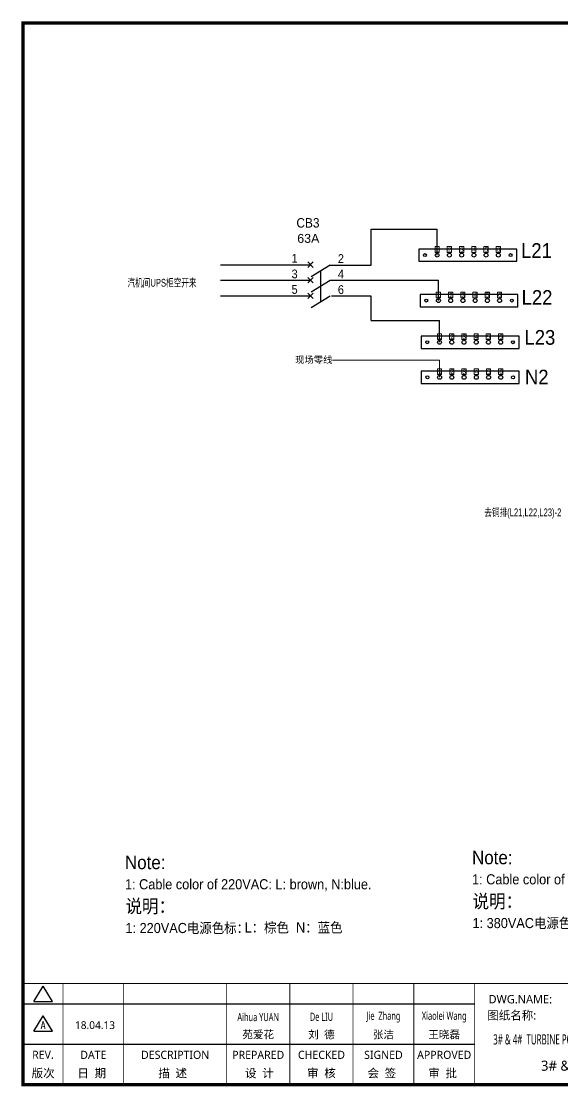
# Model space of a CAD drawing. Extents: x 81437 to 204847, y -54769 to -29444.
# Drawn here: x 111372 to 112978, y -41358 to -38196 of the extents above; entities that cross this region are included whole.
import ezdxf
from ezdxf.enums import TextEntityAlignment as Align

# ---------------------------------------------------------------- set-up
doc = ezdxf.new("R2010")
doc.units = 0
doc.header["$LTSCALE"] = 100
doc.header["$MEASUREMENT"] = 0
doc.layers.add('t', color=1, linetype='Continuous')
doc.layers.add('空气开关', color=7, linetype='Continuous')
doc.layers.add('细实线', color=7, linetype='Continuous', lineweight=20)
doc.styles.add('HZ', font='arial.ttf', dxfattribs={"width": 0.7})
doc.styles.add('HZ_BOLD', font='arialbd.ttf')
doc.styles.get("Standard").update_dxf_attribs({"font": ''})
doc.styles.add('微软雅黑', font='')
doc.styles.get('Standard').set_extended_font_data('SimSun')
doc.styles.get('微软雅黑').set_extended_font_data('Microsoft YaHei')

# ---------------------------------------------------------------- blocks, each defined once
blk = doc.blocks.new('图框')
at = {"color": 7}
for p, q in [((-6.162819773475348, -2970.443887418679), (1333.995352829523, -2970.443887418679)), ((-6.162819773475348, -3090.443887418679), (1333.995352829523, -3090.443887418679))]:
    blk.add_line(p, q, dxfattribs=at)
at = {"color": 7, "const_width": 3}
blk.add_lwpolyline([(4109.47921527367, -2910.443887418679), (-6.162819773475348, -2910.443887418679)], dxfattribs=at)
at = {"layer": 't', "color": 7}
for p, q in [((25.78656344305637, -2963.855076038152), (53.73638948711596, -2917.984787991318)), ((81.68621553114644, -2963.855076038152), (53.73638948711596, -2917.984787991318)), ((25.78656344305637, -2963.855076038152), (81.68621553114644, -2963.855076038152)), ((25.78656344305637, -3051.839702165522), (53.73638948711596, -3005.969414118631)), ((81.68621553114644, -3051.839702165522), (53.73638948711596, -3005.969414118631)), ((25.78656344305637, -3051.839702165522), (81.68621553114644, -3051.839702165522))]:
    blk.add_line(p, q, dxfattribs=at)
at = {"layer": 't', "color": 7, "const_width": 9.61519705431492}
blk.add_lwpolyline([(4109.47921527367, -3210.443887418679), (4109.47921527367, -58.86246267448996), (-6.162819773475348, -58.86246267448996), (-6.162819773475348, -3210.443887418679)], close=True, dxfattribs=at)
at = {"layer": 't', "color": 7, "const_width": 2.40379926357873}
for points in [[(112.6024995874977, -2911.645787050457), (112.6024995874977, -3210.443887418679)], [(292.8874443558816, -2911.645787050457), (292.8874443558816, -3210.443887418679)], [(598.2254953145239, -2911.645787050457), (598.2254953145239, -3215.27550872017)], [(785.8254793036103, -2911.645787050457), (785.8254793036103, -3215.27550872017)], [(973.4254632926677, -2911.645787050457), (973.4254632926677, -3215.27550872017)], [(1153.71040806111, -2911.645787050457), (1153.71040806111, -3215.27550872017)], [(1333.995352829523, -2911.645787050457), (1333.995352829523, -3215.27550872017)]]:
    blk.add_lwpolyline(points, dxfattribs=at)
at = {"color": 7, "style": '微软雅黑', "flags": 8}
for tag, p, height in [('DWG.NAME:', (1375.473639447489, -2969.2419877869), 25), ('DWG.NO.:', (3122.023352488108, -3089.264933317976), 24), ('图纸编号', (3309.199899152482, -3111.267140832559), 24), ('FILENO.:', (3122.509725826509, -3164.966587124836), 24), ('文档号', (3311.563545755656, -3182.994948628203), 24)]:
    blk.add_attdef(tag, p, '', height=height, dxfattribs=at)
at = {"color": 7, "style": '微软雅黑', "width": 0.8, "flags": 8}
for tag, p, height in [('PROJECTNAME:', (3119.317365890063, -2971.670387076527), 24), ('PROJECT_NAME', (3324.743137664682, -2969.191656158461), 25)]:
    blk.add_attdef(tag, p, '', height=height, dxfattribs=at)
at = {"color": 7, "style": '微软雅黑', "flags": 8}
for tag, height, width, p in [('RENLIU', 24, 0.7, (692.0254873090671, -3009.243060483925)), ('SHUFENWANG', 24, 0.7, (879.6254712981536, -3009.243060483925)), ('FANGHOU', 24, 0.7, (1063.567935676903, -3009.243060483925)), ('DANDANLI', 24, 0.7, (1243.852880445316, -3009.243060483925)), ('#10STATIONONTROLCABINETCOVER', 30, 0.6, (1771.737284051596, -3076.044837234568)), ('HANGZHOUHOLLYSYSAUTOMATIONCO.,LTD.', 24, 0.7, (2763.919484516009, -3104.577265918681))]:
    blk.add_attdef(tag, text='', height=height, dxfattribs=dict(at, width=width)).set_placement(p, align=Align.MIDDLE)
for tag, p in [('图纸名称:', (1371.649552043295, -3024.785799731683)), ('项目名称', (3272.897224152879, -3045.626842364768))]:
    blk.add_attdef(tag, text='', height=25, dxfattribs=at).set_placement(p, align=Align.BOTTOM_LEFT)
at = {"color": 7, "flags": 8}
blk.add_attdef('A', text='', height=23, dxfattribs=at).set_placement((53.73638948711596, -3033.744016823508), align=Align.MIDDLE)
at = {"color": 7, "style": '微软雅黑', "flags": 8}
for tag, height, p in [('设计时间', 23, (207.7030023673433, -3033.744016823508)), ('刘仁', 23, (692.0254873090671, -3061.050838701933)), ('王姝芬', 23, (879.6254712981536, -3061.050838701933)), ('侯方', 23, (1063.567935676903, -3061.050838701933)), ('李丹丹', 23, (1243.852880445316, -3061.050838701933)), ('PAGEXOFX', 24, (3947.55098377166, -3097.943887418679)), ('REV.', 24, (53.21983990701119, -3121.911417548025)), ('DATE', 24, (202.7449719716897, -3121.911417548025)), ('DESCRIPTION', 24, (445.5564698352027, -3121.911417548025)), ('PREPARED', 24, (692.0254873090671, -3121.911417548025)), ('CHECKED', 24, (879.625471298139, -3121.911417548025)), ('SIGNED', 24, (1063.567935676889, -3121.911417548025)), ('APPROVED', 24, (1243.852880445316, -3121.911417548025)), ('图纸名称', 30, (1771.737284051596, -3153.557526718527)), ('第几页共几页', 24, (3947.55098377166, -3172.943887418679))]:
    blk.add_attdef(tag, text='', height=height, dxfattribs=at).set_placement(p, align=Align.MIDDLE)
at = {"layer": 't', "color": 7, "style": '微软雅黑'}
for s, p in [('版次', (53.73638948711596, -3176.462903945333)), ('日  期', (198.0371495971121, -3176.462903945333)), ('描  述', (438.3267756979694, -3176.462903945333)), ('设  计', (695.3342144116759, -3176.462903945333)), ('审  核', (879.4319590690502, -3176.462903945333)), ('会  签', (1058.860113302311, -3176.462903945333)), ('审  批', (1239.145058070724, -3176.462903945333))]:
    blk.add_text(s, height=25, dxfattribs=at).set_placement(p, align=Align.MIDDLE_CENTER)
blk = doc.blocks.new('供电端子')
at = {"style": 'HZ', "width": 0.7}
blk.add_attdef('供电端子', (0, 0), '', height=17, dxfattribs=at)

msp = doc.modelspace()

# ---------------------------------------------------------------- linework, layer by layer
at = {"color": 2}
for p, q in [((112409.9537930705, -38812.93435943092), (112605.5613504025, -38812.93435943092)), ((112409.9555082587, -38918.92841631151), (112409.9555082587, -38812.93343295716)), ((112605.5613504025, -38889.57024297061), (112605.5613504025, -38812.93435943092)), ((111962.1241334294, -38917.9798877689), (112229.6189797111, -38917.9798877689)), ((112288.3236474745, -38918.930089323), (112409.9576363596, -38918.930089323))]:
    msp.add_line(p, q, dxfattribs=at)
at = {"color": 6}
for p, q in [((112237.8617950107, -38926.06397807899), (112221.678037316, -38909.88022038432)), ((112221.678037316, -38926.06397807899), (112237.8617950107, -38909.88022038432)), ((112231.8519725384, -38952.76008540928), (112288.3236474745, -38917.97209923165)), ((112221.678037316, -38972.17561351049), (112237.8617950107, -38955.99185581582)), ((112237.8617950107, -38972.17561351049), (112221.678037316, -38955.99185581582)), ((112231.8519725384, -38998.87172084078), (112288.3236474745, -38964.08373466315)), ((112221.678037316, -39018.28724894199), (112237.8617950107, -39002.10349124732)), ((112237.8617950107, -39018.28724894199), (112221.678037316, -39002.10349124732)), ((112231.8519725384, -39044.98335627229), (112288.3236474745, -39010.19537009465))]:
    msp.add_line(p, q, dxfattribs=at)
at = {"color": 3}
for p, q in [((111962.8053025341, -38964.08373466315), (112229.7699161633, -38964.08373466315)), ((112288.2156431742, -38963.82335595965), (112609.2734357486, -38963.82335595965)), ((112609.2734357486, -39024.52285997826), (112609.2734357486, -38963.82335595965))]:
    msp.add_line(p, q, dxfattribs=at)
at = {"color": 1}
for p, q in [((111962.8908696143, -39010.19537009465), (112229.7699161633, -39010.19537009465)), ((112291.5039692437, -39010.85077551081), (112409.9115168898, -39010.85077551081)), ((112409.9180361894, -39083.37715116836), (112409.9180361894, -39010.97994067986)), ((112409.9518714259, -39083.3300004835), (112612.4670608191, -39083.3300004835)), ((112612.4670608191, -39148.25153507816), (112612.4670608191, -39083.3300004835))]:
    msp.add_line(p, q, dxfattribs=at)
at = {"color": 2}
msp.add_lwpolyline([(112551.1113504025, -38907.72024297061), (112841.5113504025, -38907.72024297061), (112841.5113504025, -38871.42024297061), (112551.1113504025, -38871.42024297061)], close=True, dxfattribs=at)
at = {"color": 3}
msp.add_lwpolyline([(112554.8234357486, -39042.67285997826), (112845.2234357486, -39042.67285997826), (112845.2234357486, -39006.37285997826), (112554.8234357486, -39006.37285997826)], close=True, dxfattribs=at)
at = {"color": 1}
msp.add_lwpolyline([(112558.0170608191, -39166.40153507816), (112848.417060819, -39166.40153507816), (112848.417060819, -39130.10153507816), (112558.0170608191, -39130.10153507816)], close=True, dxfattribs=at)
at = {"color": 5}
msp.add_lwpolyline([(112558.2804248957, -39270.38271851469), (112848.6804248957, -39270.38271851469), (112848.6804248957, -39234.08271851468), (112558.2804248957, -39234.08271851468)], close=True, dxfattribs=at)
for centre, radius in [((112569.2613504025, -38889.57024297061), 4.356000000000001), ((112605.5613504025, -38889.57024297061), 5.808000000000001), ((112641.8613504025, -38889.57024297061), 5.808000000000001), ((112678.1613504025, -38889.57024297061), 5.808000000000001), ((112714.4613504025, -38889.57024297061), 5.808000000000001), ((112750.7613504025, -38889.57024297061), 5.808000000000001), ((112787.0613504025, -38889.57024297061), 5.808000000000001), ((112823.3613504025, -38889.57024297061), 4.356000000000001), ((112572.9734357486, -39024.52285997826), 4.356000000000001), ((112609.2734357486, -39024.52285997826), 5.808000000000001), ((112645.5734357486, -39024.52285997826), 5.808000000000001), ((112681.8734357487, -39024.52285997826), 5.808000000000001), ((112718.1734357486, -39024.52285997826), 5.808000000000001), ((112754.4734357486, -39024.52285997826), 5.808000000000001), ((112790.7734357486, -39024.52285997826), 5.808000000000001), ((112827.0734357486, -39024.52285997826), 4.356000000000001), ((112576.167060819, -39148.25153507816), 4.356000000000001), ((112612.4670608191, -39148.25153507816), 5.808000000000001), ((112648.7670608191, -39148.25153507816), 5.808000000000001), ((112685.067060819, -39148.25153507816), 5.808000000000001), ((112721.367060819, -39148.25153507816), 5.808000000000001), ((112757.667060819, -39148.25153507816), 5.808000000000001), ((112793.9670608191, -39148.25153507816), 5.808000000000001), ((112830.2670608191, -39148.25153507816), 4.356000000000001), ((112576.4304248957, -39252.23271851469), 4.356000000000001), ((112612.7304248957, -39252.23271851469), 5.808000000000001), ((112649.0304248957, -39252.23271851469), 5.808000000000001), ((112685.3304248957, -39252.23271851469), 5.808000000000001), ((112721.6304248957, -39252.23271851469), 5.808000000000001), ((112757.9304248957, -39252.23271851469), 5.808000000000001), ((112794.2304248957, -39252.23271851469), 5.808000000000001), ((112830.5304248957, -39252.23271851469), 4.356000000000001)]:
    msp.add_circle(centre, radius)
at = {"layer": '空气开关', "color": 6}
for p, q in [((112260.0878100064, -38981.47772775195), (112260.0878100064, -38935.36609232048)), ((112260.0878100064, -39027.58936318346), (112260.0878100064, -38981.47772775198))]:
    msp.add_line(p, q, dxfattribs=at)
at = {"layer": '细实线', "color": 5}
for p in [(112294.7699395758, -39200.94097269046), (112612.7304248957, -39252.23271851469)]:
    msp.add_line(p, (112612.7304248957, -39200.9409726905), dxfattribs=at)
at = {"layer": '细实线', "color": 7}
for points in [[(112599.1742848193, -38864.15563960107), (112611.6259290512, -38864.15563960107), (112611.6259290512, -38881.72439790089), (112599.1742848193, -38881.72439790089)], [(112635.4742848193, -38864.15563960107), (112647.9259290512, -38864.15563960107), (112647.9259290512, -38881.72439790089), (112635.4742848193, -38881.72439790089)], [(112671.7742848193, -38864.15563960107), (112684.2259290512, -38864.15563960107), (112684.2259290512, -38881.72439790089), (112671.7742848193, -38881.72439790089)], [(112708.0742848193, -38864.15563960107), (112720.5259290512, -38864.15563960107), (112720.5259290512, -38881.72439790089), (112708.0742848193, -38881.72439790089)], [(112744.3742848193, -38864.15563960107), (112756.8259290512, -38864.15563960107), (112756.8259290512, -38881.72439790089), (112744.3742848193, -38881.72439790089)], [(112780.6742848193, -38864.15563960107), (112793.1259290512, -38864.15563960107), (112793.1259290512, -38881.72439790089), (112780.6742848193, -38881.72439790089)], [(112602.8863701655, -38999.10825660872), (112615.3380143974, -38999.10825660872), (112615.3380143974, -39016.67701490854), (112602.8863701655, -39016.67701490854)], [(112639.1863701655, -38999.10825660872), (112651.6380143974, -38999.10825660872), (112651.6380143974, -39016.67701490854), (112639.1863701655, -39016.67701490854)], [(112675.4863701655, -38999.10825660872), (112687.9380143974, -38999.10825660872), (112687.9380143974, -39016.67701490854), (112675.4863701655, -39016.67701490854)], [(112711.7863701655, -38999.10825660872), (112724.2380143974, -38999.10825660872), (112724.2380143974, -39016.67701490854), (112711.7863701655, -39016.67701490854)], [(112748.0863701655, -38999.10825660872), (112760.5380143974, -38999.10825660872), (112760.5380143974, -39016.67701490854), (112748.0863701655, -39016.67701490854)], [(112784.3863701655, -38999.10825660872), (112796.8380143974, -38999.10825660872), (112796.8380143974, -39016.67701490854), (112784.3863701655, -39016.67701490854)], [(112606.0799952359, -39122.83693170863), (112618.5316394678, -39122.83693170863), (112618.5316394678, -39140.40569000845), (112606.0799952359, -39140.40569000845)], [(112642.3799952359, -39122.83693170863), (112654.8316394678, -39122.83693170863), (112654.8316394678, -39140.40569000845), (112642.3799952359, -39140.40569000845)], [(112678.6799952359, -39122.83693170863), (112691.1316394678, -39122.83693170863), (112691.1316394678, -39140.40569000845), (112678.6799952359, -39140.40569000845)], [(112714.9799952359, -39122.83693170863), (112727.4316394678, -39122.83693170863), (112727.4316394678, -39140.40569000845), (112714.9799952359, -39140.40569000845)], [(112751.2799952359, -39122.83693170863), (112763.7316394678, -39122.83693170863), (112763.7316394678, -39140.40569000845), (112751.2799952359, -39140.40569000845)], [(112787.5799952359, -39122.83693170863), (112800.0316394678, -39122.83693170863), (112800.0316394678, -39140.40569000845), (112787.5799952359, -39140.40569000845)], [(112606.3433593125, -39226.81811514515), (112618.7950035445, -39226.81811514515), (112618.7950035445, -39244.38687344497), (112606.3433593125, -39244.38687344497)], [(112642.6433593126, -39226.81811514515), (112655.0950035445, -39226.81811514515), (112655.0950035445, -39244.38687344497), (112642.6433593126, -39244.38687344497)], [(112678.9433593125, -39226.81811514515), (112691.3950035445, -39226.81811514515), (112691.3950035445, -39244.38687344497), (112678.9433593125, -39244.38687344497)], [(112715.2433593126, -39226.81811514515), (112727.6950035445, -39226.81811514515), (112727.6950035445, -39244.38687344497), (112715.2433593126, -39244.38687344497)], [(112751.5433593125, -39226.81811514515), (112763.9950035445, -39226.81811514515), (112763.9950035445, -39244.38687344497), (112751.5433593125, -39244.38687344497)], [(112787.8433593125, -39226.81811514515), (112800.2950035445, -39226.81811514515), (112800.2950035445, -39244.38687344497), (112787.8433593125, -39244.38687344497)]]:
    msp.add_lwpolyline(points, close=True, dxfattribs=at)

# ---------------------------------------------------------------- block references
at = {"color": 1}
ref = msp.add_blockref('图框', (111382.485383134, -38141.47210821904), dxfattribs=at)
ref.add_attrib('图纸名称:', '图纸名称:', dxfattribs={"color": 7, "height": 25, "style": '微软雅黑', "flags": 8}).set_placement((112754.1349351773, -41166.25790795072), align=Align.BOTTOM_LEFT)
ref.add_attrib('#10STATIONONTROLCABINETCOVER', '3# & 4#  TURBINE POWER DISTRIBUTION CABINET WIRING DIAGRAM', dxfattribs={"color": 7, "height": 30, "style": '微软雅黑', "width": 0.6, "flags": 8}).set_placement((113154.2226671856, -41217.51694545361), align=Align.MIDDLE)
ref.add_attrib('DWG.NAME:', 'DWG.NAME:', (112757.9590225815, -41110.71409600594), dxfattribs={"color": 7, "height": 25, "style": '微软雅黑', "flags": 8})
ref.add_attrib('DANDANLI', 'Xiaolei Wang', dxfattribs={"color": 7, "height": 24, "style": '微软雅黑', "width": 0.6999999999999998, "flags": 8}).set_placement((112626.3382635793, -41150.71516870296), align=Align.MIDDLE)
ref.add_attrib('FANGHOU', 'Jie  Zhang', dxfattribs={"color": 7, "height": 24, "style": '微软雅黑', "width": 0.6999999999999998, "flags": 8}).set_placement((112446.0533188109, -41150.71516870296), align=Align.MIDDLE)
ref.add_attrib('SHUFENWANG', 'De LIU', dxfattribs={"color": 7, "height": 24, "style": '微软雅黑', "width": 0.6999999999999998, "flags": 8}).set_placement((112262.1108544322, -41150.71516870296), align=Align.MIDDLE)
ref.add_attrib('RENLIU', 'Aihua YUAN', dxfattribs={"color": 7, "height": 24, "style": '微软雅黑', "width": 0.6999999999999998, "flags": 8}).set_placement((112074.5108704431, -41150.71516870296), align=Align.MIDDLE)
ref.add_attrib('APPROVED', 'APPROVED', dxfattribs={"color": 7, "height": 24, "style": '微软雅黑'}).set_placement((112626.3382635793, -41263.38352576707), align=Align.MIDDLE)
ref.add_attrib('SIGNED', 'SIGNED', dxfattribs={"color": 7, "height": 24, "style": '微软雅黑'}).set_placement((112446.0533188109, -41263.38352576707), align=Align.MIDDLE)
ref.add_attrib('CHECKED', 'CHECKED', dxfattribs={"color": 7, "height": 24, "style": '微软雅黑'}).set_placement((112262.1108544322, -41263.38352576707), align=Align.MIDDLE)
ref.add_attrib('PREPARED', 'PREPARED', dxfattribs={"color": 7, "height": 24, "style": '微软雅黑'}).set_placement((112074.5108704431, -41263.38352576707), align=Align.MIDDLE)
ref.add_attrib('DESCRIPTION', 'DESCRIPTION', dxfattribs={"color": 7, "height": 24, "style": '微软雅黑'}).set_placement((111828.0418529692, -41263.38352576707), align=Align.MIDDLE)
ref.add_attrib('DATE', 'DATE', dxfattribs={"color": 7, "height": 24, "style": '微软雅黑', "flags": 8}).set_placement((111585.2303551057, -41263.38352576707), align=Align.MIDDLE)
ref.add_attrib('REV.', 'REV.', dxfattribs={"color": 7, "height": 24, "style": '微软雅黑', "flags": 8}).set_placement((111435.705223041, -41263.38352576707), align=Align.MIDDLE)
ref.add_attrib('A', 'A', dxfattribs={"color": 7, "height": 23, "flags": 8}).set_placement((111436.2217726211, -41175.21612504255), align=Align.MIDDLE)
ref.add_attrib('设计时间', '18.04.13', dxfattribs={"color": 7, "height": 23, "style": '微软雅黑', "flags": 8}).set_placement((111590.1883855014, -41175.21612504255), align=Align.MIDDLE)
ref.add_attrib('李丹丹', '王晓磊', dxfattribs={"color": 7, "height": 23, "style": '微软雅黑', "flags": 8}).set_placement((112626.3382635793, -41202.52294692097), align=Align.MIDDLE)
ref.add_attrib('侯方', '张洁', dxfattribs={"color": 7, "height": 23, "style": '微软雅黑', "flags": 8}).set_placement((112446.0533188109, -41202.52294692097), align=Align.MIDDLE)
ref.add_attrib('王姝芬', '刘  德', dxfattribs={"color": 7, "height": 23, "style": '微软雅黑', "flags": 8}).set_placement((112262.1108544322, -41202.52294692097), align=Align.MIDDLE)
ref.add_attrib('刘仁', '苑爱花', dxfattribs={"color": 7, "height": 23, "style": '微软雅黑', "flags": 8}).set_placement((112074.5108704431, -41202.52294692097), align=Align.MIDDLE)
ref.add_attrib('图纸名称', '3# & 4# 汽机电源柜接线图', dxfattribs={"color": 7, "height": 30, "style": '微软雅黑', "flags": 8}).set_placement((113154.2226671856, -41295.02963493756), align=Align.MIDDLE)
ref = msp.add_blockref('供电端子', (112222.0807274143, -38807.82642693871), dxfattribs=dict(xscale=0.9349999999976717, yscale=0.9349999999976717))
ref.add_attrib('供电端子', 'CB3', dxfattribs={"height": 28.05, "style": 'HZ', "width": 0.9}).set_placement((112222.0807274143, -38807.82642693871), align=Align.CENTER)
ref = msp.add_blockref('供电端子', (112223.0904103634, -38853.08455710847), dxfattribs=dict(xscale=0.9349999999976717, yscale=0.9349999999976717))
ref.add_attrib('供电端子', '63A', dxfattribs={"height": 26.4, "style": 'HZ'}).set_placement((112223.0904103634, -38853.08455710847), align=Align.CENTER)

# ---------------------------------------------------------------- texts
at = {"style": 'HZ'}
for s, height, width, p in [('L21', 43.56, 0.9, (112854.4442826995, -38897.6228998463)), ('汽机间UPS柜空开来', 23.1, 0.7, (111686.5929198027, -38983.1522546774)), ('L22', 43.56, 0.9, (112856.0961112684, -39036.90567129043)), ('L23', 43.56, 0.9, (112864.6453747511, -39155.50312989597)), ('N2', 43.56, 0.9, (112865.9501889352, -39273.28764229318)), ('去铜排(L21,L22,L23)-2', 23.1, 0.7, (112745.2705029559, -39664.75910797228))]:
    msp.add_text(s, height=height, dxfattribs=dict(at, width=width)).set_placement(p)
at = {"color": 0, "style": 'HZ_BOLD'}
msp.add_text('现场零线', height=19.8, dxfattribs=at).set_placement((112294.7699395758, -39210.18756407824), align=Align.RIGHT)
at = {"color": 3, "style": 'HZ', "width": 0.9}
for s, height, p in [('Note:', 40, (112708.9582098805, -40697.64713156568)), ('Note:', 40, (111679.0989797256, -40712.25924395057)), ('1: Cable color of 380VAC: A: yellow, B:green,C:red.', 30, (112708.9582098805, -40757.39256785311)), ('1: Cable color of 220VAC: L: brown, N:blue.', 30, (111679.0989797256, -40772.00468023799)), ('说明：', 40, (112710.3756584623, -40827.53129574172)), ('说明：', 40, (112710.3756584623, -40827.53129574172)), ('说明：', 40, (111680.5164283074, -40842.14340812661)), ('说明：', 40, (111680.5164283074, -40842.14340812661)), ('1: 380VAC电源色标：', 30, (112710.3756584623, -40887.27673202915)), ('1: 220VAC电源色标：', 30, (111680.5164283074, -40901.88884441403)), ('L：棕色', 30, (112034.1727611613, -40900.45722205527)), ('N：蓝色', 30, (112186.7902300491, -40900.45738460615))]:
    msp.add_text(s, height=height, dxfattribs=at).set_placement(p)
at = {"layer": '空气开关', "style": 'HZ', "width": 0.9}
for s, height, p in [('1', 26.00961058081033, (112173.3601479853, -38912.27713690943)), ('2', 26.00961058081033, (112310.7726475677, -38912.73530134236)), ('1', 13.2, (112601.0746308821, -38879.71126162254)), ('2', 13.2, (112637.3746308821, -38879.71126162254)), ('3', 13.2, (112673.6746308821, -38879.71126162254)), ('4', 13.2, (112709.9746308821, -38879.71126162254)), ('5', 13.2, (112746.2746308821, -38879.71126162254)), ('6', 13.2, (112782.5746308821, -38879.71126162254)), ('3', 26.00961058081033, (112173.3601479853, -38958.38877234094)), ('4', 26.00961058081033, (112310.7726475677, -38958.84693677387)), ('5', 26.00961058081033, (112173.3601479853, -39004.50040777244)), ('6', 26.00961058081033, (112310.7726475677, -39004.95857220537)), ('1', 13.2, (112604.7867162283, -39014.66387863019)), ('2', 13.2, (112641.0867162283, -39014.66387863019)), ('3', 13.2, (112677.3867162283, -39014.66387863019)), ('4', 13.2, (112713.6867162283, -39014.66387863019)), ('5', 13.2, (112749.9867162283, -39014.66387863019)), ('6', 13.2, (112786.2867162283, -39014.66387863019)), ('1', 13.2, (112607.9803412987, -39138.3925537301)), ('2', 13.2, (112644.2803412987, -39138.3925537301)), ('3', 13.2, (112680.5803412987, -39138.3925537301)), ('4', 13.2, (112716.8803412987, -39138.3925537301)), ('5', 13.2, (112753.1803412987, -39138.3925537301)), ('6', 13.2, (112789.4803412987, -39138.3925537301)), ('1', 13.2, (112608.2437053754, -39242.37373716662)), ('2', 13.2, (112644.5437053753, -39242.37373716662)), ('3', 13.2, (112680.8437053754, -39242.37373716662)), ('4', 13.2, (112717.1437053753, -39242.37373716662)), ('5', 13.2, (112753.4437053753, -39242.37373716662)), ('6', 13.2, (112789.7437053754, -39242.37373716662))]:
    msp.add_text(s, height=height, dxfattribs=at).set_placement(p)

doc.saveas('drawing.dxf')
